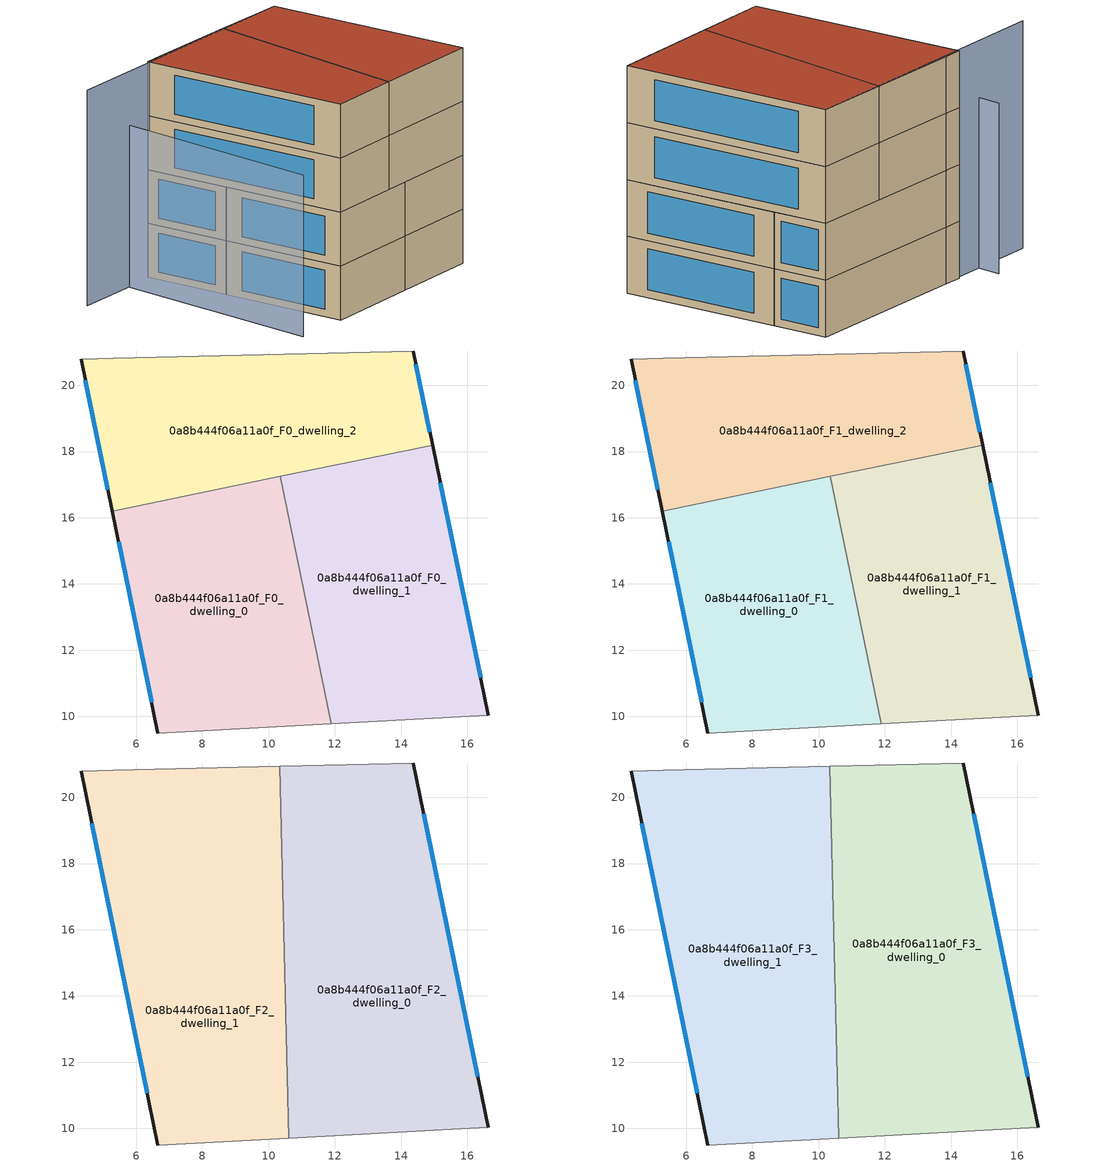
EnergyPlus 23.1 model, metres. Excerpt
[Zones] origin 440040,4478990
0a8b444f06a11a0f_F0_dwelling_0
 floor ground (EU_floor_Construction): 10.35,17.25 11.89,9.78 6.65,9.5 5.28,16.2 z0
 wall outside (EU_wall_Construction): 5.28,16.2 6.65,9.5 z0:3
 wall to 0a8b444f06a11a0f_F0_dwelling_1 (EU_wall_Construction): 11.89,9.78 10.35,17.25 z0:3
 wall adiabatic (EU_wall_Construction): 6.65,9.5 11.89,9.78 z0:3
 wall to 0a8b444f06a11a0f_F0_dwelling_2 (EU_wall_Construction): 10.35,17.25 5.28,16.2 z0:3
 window (EU_Window_Construction): 5.47,15.27 6.46,10.43 z0.42:2.58
0a8b444f06a11a0f_F0_dwelling_1
 floor ground (EU_floor_Construction): 14.95,18.19 16.64,10.03 11.89,9.78 10.35,17.25 z0
 wall outside (EU_wall_Construction): 16.64,10.03 14.95,18.19 z0:3
 wall adiabatic (EU_wall_Construction): 11.89,9.78 16.64,10.03 z0:3
 wall to 0a8b444f06a11a0f_F0_dwelling_2 (EU_wall_Construction): 14.95,18.19 10.35,17.25 z0:3
 window (EU_Window_Construction): 16.4,11.16 15.19,17.06 z0.42:2.58
0a8b444f06a11a0f_F0_dwelling_2
 floor ground (EU_floor_Construction): 14.37,21.04 14.95,18.19 5.28,16.2 4.33,20.78 5.3,20.82 z0
 wall outside (EU_wall_Construction): 14.95,18.19 14.37,21.04 / 4.33,20.78 5.28,16.2 z0:3
 wall adiabatic (EU_wall_Construction): 14.37,21.04 5.3,20.82 4.33,20.78 z0:3
 window (EU_Window_Construction): 14.87,18.59 14.45,20.64 / 4.46,20.15 5.14,16.84 z0.42:2.58
0a8b444f06a11a0f_F1_dwelling_0
 floor to 0a8b444f06a11a0f_F0_dwelling_0 (EU_floor_Construction): 10.35,17.25 11.89,9.78 6.65,9.5 5.28,16.2 z3
 wall outside (EU_wall_Construction): 5.28,16.2 6.65,9.5 z3:6
 wall to 0a8b444f06a11a0f_F1_dwelling_1 (EU_wall_Construction): 11.89,9.78 10.35,17.25 z3:6
 wall adiabatic (EU_wall_Construction): 6.65,9.5 11.89,9.78 z3:6
 wall to 0a8b444f06a11a0f_F1_dwelling_2 (EU_wall_Construction): 10.35,17.25 5.28,16.2 z3:6
 window (EU_Window_Construction): 5.47,15.27 6.46,10.43 z3.42:5.58
0a8b444f06a11a0f_F1_dwelling_1
 floor to 0a8b444f06a11a0f_F0_dwelling_1 (EU_floor_Construction): 14.95,18.19 16.64,10.03 11.89,9.78 10.35,17.25 z3
 wall outside (EU_wall_Construction): 16.64,10.03 14.95,18.19 z3:6
 wall adiabatic (EU_wall_Construction): 11.89,9.78 16.64,10.03 z3:6
 wall to 0a8b444f06a11a0f_F1_dwelling_2 (EU_wall_Construction): 14.95,18.19 10.35,17.25 z3:6
 window (EU_Window_Construction): 16.4,11.16 15.19,17.06 z3.42:5.58
0a8b444f06a11a0f_F1_dwelling_2
 floor to 0a8b444f06a11a0f_F0_dwelling_2 (EU_floor_Construction): 14.37,21.04 14.95,18.19 5.28,16.2 4.33,20.78 5.3,20.82 z3
 wall outside (EU_wall_Construction): 14.95,18.19 14.37,21.04 / 4.33,20.78 5.28,16.2 z3:6
 wall adiabatic (EU_wall_Construction): 14.37,21.04 5.3,20.82 4.33,20.78 z3:6
 window (EU_Window_Construction): 14.87,18.59 14.45,20.64 / 4.46,20.15 5.14,16.84 z3.42:5.58
0a8b444f06a11a0f_F2_dwelling_0
 floor to 0a8b444f06a11a0f_F1_dwelling_1 (EU_floor_Construction): 14.95,18.19 16.64,10.03 11.89,9.78 10.43,16.88 10.42,17.26 z6
 floor to 0a8b444f06a11a0f_F1_dwelling_0 (EU_floor_Construction): 10.43,16.88 11.89,9.78 10.6,9.71 z6
 floor to 0a8b444f06a11a0f_F1_dwelling_2 (EU_floor_Construction): 14.37,21.04 14.95,18.19 10.42,17.26 10.33,20.94 z6
 wall outside (EU_wall_Construction): 16.64,10.03 14.37,21.04 z6:9
 wall adiabatic (EU_wall_Construction): 10.6,9.71 16.64,10.03 / 14.37,21.04 10.33,20.94 z6:9
 wall to 0a8b444f06a11a0f_F2_dwelling_1 (EU_wall_Construction): 10.33,20.94 10.6,9.71 z6:9
 window (EU_Window_Construction): 16.32,11.56 14.68,19.51 z6.42:8.58
0a8b444f06a11a0f_F2_dwelling_1
 floor to 0a8b444f06a11a0f_F1_dwelling_0 (EU_floor_Construction): 10.35,17.25 10.43,16.88 10.6,9.71 6.65,9.5 5.28,16.2 z6
 floor to 0a8b444f06a11a0f_F1_dwelling_2 (EU_floor_Construction): 10.33,20.94 10.42,17.26 5.28,16.2 4.33,20.78 5.3,20.82 z6
 floor to 0a8b444f06a11a0f_F1_dwelling_1 (EU_floor_Construction): 10.42,17.26 10.43,16.88 10.35,17.25 z6
 wall outside (EU_wall_Construction): 4.33,20.78 6.65,9.5 z6:9
 wall adiabatic (EU_wall_Construction): 10.33,20.94 5.3,20.82 4.33,20.78 / 6.65,9.5 10.6,9.71 z6:9
 window (EU_Window_Construction): 4.66,19.22 6.33,11.06 z6.42:8.58
0a8b444f06a11a0f_F3_dwelling_0
 floor to 0a8b444f06a11a0f_F2_dwelling_0 (EU_floor_Construction): 14.37,21.04 16.64,10.03 10.6,9.71 10.33,20.94 z9
 wall outside (EU_wall_Construction): 16.64,10.03 14.37,21.04 z9:12
 wall adiabatic (EU_wall_Construction): 10.6,9.71 16.64,10.03 / 14.37,21.04 10.33,20.94 z9:12
 wall to 0a8b444f06a11a0f_F3_dwelling_1 (EU_wall_Construction): 10.33,20.94 10.6,9.71 z9:12
 window (EU_Window_Construction): 16.32,11.56 14.68,19.51 z9.42:11.58
 roof outside (EU_roof_Construction): 16.64,10.03 14.37,21.04 10.33,20.94 10.6,9.71 z12
0a8b444f06a11a0f_F3_dwelling_1
 floor to 0a8b444f06a11a0f_F2_dwelling_1 (EU_floor_Construction): 10.33,20.94 10.6,9.71 6.65,9.5 4.33,20.78 5.3,20.82 z9
 wall outside (EU_wall_Construction): 4.33,20.78 6.65,9.5 z9:12
 wall adiabatic (EU_wall_Construction): 10.33,20.94 5.3,20.82 4.33,20.78 / 6.65,9.5 10.6,9.71 z9:12
 window (EU_Window_Construction): 4.66,19.22 6.33,11.06 z9.42:11.58
 roof outside (EU_roof_Construction): 10.6,9.71 10.33,20.94 5.3,20.82 4.33,20.78 6.65,9.5 z12
shading: 2.59,21.84 3.63,9.38 z0:9; 14.37,21.04 -0.65,20.49 z0:12
[Building]
EU S2 Campaign: North Axis=0; Terrain=City; Solar Distribution=FullExterior
[Site:Location]
Madrid: Latitude=40.5; Longitude=-3.5; Time Zone=1; Elevation=609
[SizingPeriod:WeatherFileDays]
AnnualSizingPeriod: Begin Month=1; Begin Day of Month=1; End Month=12; End Day of Month=31; Day of Week for Start Day=Monday; Use Weather File Daylight Saving Period=No; Use Weather File Rain and Snow Indicators=No
[MATERIAL]
EU_InternalMass_Material: Roughness=MediumRough; Thickness=0.1; Conductivity=1; Density=1800; Specific Heat=900; Thermal Absorptance=0.9; Solar Absorptance=0.7; Visible Absorptance=0.7
[MATERIAL:NOMASS] Roughness=MediumRough; Thermal Absorptance=0.9; Solar Absorptance=0.7; Visible Absorptance=0.7
Name | Thermal Resistance
EU_wall_NoMass | 1.60022
EU_roof_NoMass | 1.57597
EU_floor_NoMass | 0.470652
[WINDOWMATERIAL:SIMPLEGLAZINGSYSTEM]
EU_Window_SimpleGlazing: UFactor=3.28802; Solar Heat Gain Coefficient=0.85; Visible Transmittance=0.85
[CONSTRUCTION]
EU_wall_Construction: EU_wall_NoMass
EU_roof_Construction: EU_roof_NoMass
EU_floor_Construction: EU_floor_NoMass
EU_InternalMass_Construction: EU_InternalMass_Material
EU_Window_Construction: EU_Window_SimpleGlazing
[ZONE] Type=1; Multiplier=1; Ceiling Height=autocalculate; Floor Area=autocalculate; Part of Total Floor Area=Yes
Name | Volume
0a8b444f06a11a0f_F0_dwelling_0; 0a8b444f06a11a0f_F1_dwelling_0 | 112.524
0a8b444f06a11a0f_F2_dwelling_0; 0a8b444f06a11a0f_F3_dwelling_0 | 168.778
0a8b444f06a11a0f_F0_dwelling_1; 0a8b444f06a11a0f_F1_dwelling_1 | 112.502
0a8b444f06a11a0f_F2_dwelling_1; 0a8b444f06a11a0f_F3_dwelling_1 | 168.783
0a8b444f06a11a0f_F0_dwelling_2; 0a8b444f06a11a0f_F1_dwelling_2 | 112.522
[INTERNALMASS] Construction=EU_InternalMass_Construction
Name | Zone or ZoneList | Surface Area
0a8b444f06a11a0f_F0_dwelling_0_EU_InternalMass | 0a8b444f06a11a0f_F0_dwelling_0 | 37.5066
0a8b444f06a11a0f_F0_dwelling_1_EU_InternalMass | 0a8b444f06a11a0f_F0_dwelling_1 | 37.5027
0a8b444f06a11a0f_F0_dwelling_2_EU_InternalMass | 0a8b444f06a11a0f_F0_dwelling_2 | 37.5073
0a8b444f06a11a0f_F1_dwelling_0_EU_InternalMass | 0a8b444f06a11a0f_F1_dwelling_0 | 37.5066
0a8b444f06a11a0f_F1_dwelling_1_EU_InternalMass | 0a8b444f06a11a0f_F1_dwelling_1 | 37.5027
0a8b444f06a11a0f_F1_dwelling_2_EU_InternalMass | 0a8b444f06a11a0f_F1_dwelling_2 | 37.5073
0a8b444f06a11a0f_F2_dwelling_0_EU_InternalMass | 0a8b444f06a11a0f_F2_dwelling_0 | 56.2594
0a8b444f06a11a0f_F2_dwelling_1_EU_InternalMass | 0a8b444f06a11a0f_F2_dwelling_1 | 56.2608
0a8b444f06a11a0f_F3_dwelling_0_EU_InternalMass | 0a8b444f06a11a0f_F3_dwelling_0 | 56.2594
0a8b444f06a11a0f_F3_dwelling_1_EU_InternalMass | 0a8b444f06a11a0f_F3_dwelling_1 | 56.2608
[OTHEREQUIPMENT] Fuel Type=Electricity; Design Level Calculation Method=Watts/Area; Power per Zone Floor Area=1; Fraction Latent=0; Fraction Radiant=0; Fraction Lost=0; Carbon Dioxide Generation Rate=0; EndUse Subcategory=EU_Step8_InternalGains
Name | Zone or ZoneList or Space or SpaceList | Schedule
EU_Step8_InternalGain_0a8b444f06a11a0f_F0_dwelling_0_f000 | 0a8b444f06a11a0f_F0_dwelling_0 | EU_Step8_GainSchedule_0a8b444f06a11a0f_F0_dwelling_0_f000
EU_Step8_InternalGain_0a8b444f06a11a0f_F0_dwelling_1_f000 | 0a8b444f06a11a0f_F0_dwelling_1 | EU_Step8_GainSchedule_0a8b444f06a11a0f_F0_dwelling_1_f000
EU_Step8_InternalGain_0a8b444f06a11a0f_F0_dwelling_2_f000 | 0a8b444f06a11a0f_F0_dwelling_2 | EU_Step8_GainSchedule_0a8b444f06a11a0f_F0_dwelling_2_f000
EU_Step8_InternalGain_0a8b444f06a11a0f_F1_dwelling_0_f000 | 0a8b444f06a11a0f_F1_dwelling_0 | EU_Step8_GainSchedule_0a8b444f06a11a0f_F1_dwelling_0_f000
EU_Step8_InternalGain_0a8b444f06a11a0f_F1_dwelling_1_f000 | 0a8b444f06a11a0f_F1_dwelling_1 | EU_Step8_GainSchedule_0a8b444f06a11a0f_F1_dwelling_1_f000
EU_Step8_InternalGain_0a8b444f06a11a0f_F1_dwelling_2_f000 | 0a8b444f06a11a0f_F1_dwelling_2 | EU_Step8_GainSchedule_0a8b444f06a11a0f_F1_dwelling_2_f000
EU_Step8_InternalGain_0a8b444f06a11a0f_F2_dwelling_0_f000 | 0a8b444f06a11a0f_F2_dwelling_0 | EU_Step8_GainSchedule_0a8b444f06a11a0f_F2_dwelling_0_f000
EU_Step8_InternalGain_0a8b444f06a11a0f_F2_dwelling_1_f000 | 0a8b444f06a11a0f_F2_dwelling_1 | EU_Step8_GainSchedule_0a8b444f06a11a0f_F2_dwelling_1_f000
EU_Step8_InternalGain_0a8b444f06a11a0f_F3_dwelling_0_f000 | 0a8b444f06a11a0f_F3_dwelling_0 | EU_Step8_GainSchedule_0a8b444f06a11a0f_F3_dwelling_0_f000
EU_Step8_InternalGain_0a8b444f06a11a0f_F3_dwelling_1_f000 | 0a8b444f06a11a0f_F3_dwelling_1 | EU_Step8_GainSchedule_0a8b444f06a11a0f_F3_dwelling_1_f000
[ZONEVENTILATION:DESIGNFLOWRATE] Schedule=EU_AlwaysOn; Design Flow Rate Calculation Method=AirChanges/Hour; Air Changes per Hour=0.480704; Ventilation Type=Natural; Fan Pressure Rise=0; Fan Total Efficiency=1; Constant Term Coefficient=1; Temperature Term Coefficient=0; Velocity Term Coefficient=0; Velocity Squared Term Coefficient=0; Minimum Indoor Temperature=-100; Maximum Indoor Temperature=100; Delta Temperature=-100; Minimum Outdoor Temperature=-100; Maximum Outdoor Temperature=100; Maximum Wind Speed=40
Name | Zone or ZoneList or Space or SpaceList
EU_ConstantAir_0a8b444f06a11a0f_F0_dwelling_0 | 0a8b444f06a11a0f_F0_dwelling_0
EU_ConstantAir_0a8b444f06a11a0f_F0_dwelling_1 | 0a8b444f06a11a0f_F0_dwelling_1
EU_ConstantAir_0a8b444f06a11a0f_F0_dwelling_2 | 0a8b444f06a11a0f_F0_dwelling_2
EU_ConstantAir_0a8b444f06a11a0f_F1_dwelling_0 | 0a8b444f06a11a0f_F1_dwelling_0
EU_ConstantAir_0a8b444f06a11a0f_F1_dwelling_1 | 0a8b444f06a11a0f_F1_dwelling_1
EU_ConstantAir_0a8b444f06a11a0f_F1_dwelling_2 | 0a8b444f06a11a0f_F1_dwelling_2
EU_ConstantAir_0a8b444f06a11a0f_F2_dwelling_0 | 0a8b444f06a11a0f_F2_dwelling_0
EU_ConstantAir_0a8b444f06a11a0f_F2_dwelling_1 | 0a8b444f06a11a0f_F2_dwelling_1
EU_ConstantAir_0a8b444f06a11a0f_F3_dwelling_0 | 0a8b444f06a11a0f_F3_dwelling_0
EU_ConstantAir_0a8b444f06a11a0f_F3_dwelling_1 | 0a8b444f06a11a0f_F3_dwelling_1
[HVACTEMPLATE:THERMOSTAT] Constant Heating Setpoint=20; Constant Cooling Setpoint=50
EU_HeatOnly_0a8b444f06a11a0f_F0_dwelling_0; EU_HeatOnly_0a8b444f06a11a0f_F0_dwelling_1; EU_HeatOnly_0a8b444f06a11a0f_F0_dwelling_2; EU_HeatOnly_0a8b444f06a11a0f_F1_dwelling_0; EU_HeatOnly_0a8b444f06a11a0f_F1_dwelling_1; EU_HeatOnly_0a8b444f06a11a0f_F1_dwelling_2; EU_HeatOnly_0a8b444f06a11a0f_F2_dwelling_0; EU_HeatOnly_0a8b444f06a11a0f_F2_dwelling_1; EU_HeatOnly_0a8b444f06a11a0f_F3_dwelling_0; EU_HeatOnly_0a8b444f06a11a0f_F3_dwelling_1
[HVACTEMPLATE:ZONE:IDEALLOADSAIRSYSTEM] System Availability Schedule=EU_AlwaysOn; Maximum Heating Supply Air Temperature=50; Minimum Cooling Supply Air Temperature=13; Maximum Heating Supply Air Humidity Ratio=0.0156; Minimum Cooling Supply Air Humidity Ratio=0.0077; Heating Limit=NoLimit; Cooling Limit=NoLimit; Heating Availability Schedule=EU_AlwaysOn; Cooling Availability Schedule=EU_CoolingOff; Dehumidification Control Type=ConstantSensibleHeatRatio; Cooling Sensible Heat Ratio=0.7; Dehumidification Setpoint=60; Humidification Control Type=None; Humidification Setpoint=30; Outdoor Air Method=None; Outdoor Air Flow Rate per Person=0.00944; Outdoor Air Flow Rate per Zone Floor Area=0; Outdoor Air Flow Rate per Zone=0; Demand Controlled Ventilation Type=None; Outdoor Air Economizer Type=NoEconomizer; Heat Recovery Type=None; Sensible Heat Recovery Effectiveness=0.7; Latent Heat Recovery Effectiveness=0.65
Name | Template Thermostat
0a8b444f06a11a0f_F0_dwelling_0 | EU_HeatOnly_0a8b444f06a11a0f_F0_dwelling_0
0a8b444f06a11a0f_F0_dwelling_1 | EU_HeatOnly_0a8b444f06a11a0f_F0_dwelling_1
0a8b444f06a11a0f_F0_dwelling_2 | EU_HeatOnly_0a8b444f06a11a0f_F0_dwelling_2
0a8b444f06a11a0f_F1_dwelling_0 | EU_HeatOnly_0a8b444f06a11a0f_F1_dwelling_0
0a8b444f06a11a0f_F1_dwelling_1 | EU_HeatOnly_0a8b444f06a11a0f_F1_dwelling_1
0a8b444f06a11a0f_F1_dwelling_2 | EU_HeatOnly_0a8b444f06a11a0f_F1_dwelling_2
0a8b444f06a11a0f_F2_dwelling_0 | EU_HeatOnly_0a8b444f06a11a0f_F2_dwelling_0
0a8b444f06a11a0f_F2_dwelling_1 | EU_HeatOnly_0a8b444f06a11a0f_F2_dwelling_1
0a8b444f06a11a0f_F3_dwelling_0 | EU_HeatOnly_0a8b444f06a11a0f_F3_dwelling_0
0a8b444f06a11a0f_F3_dwelling_1 | EU_HeatOnly_0a8b444f06a11a0f_F3_dwelling_1
[SIZING:ZONE] Zone Cooling Design Supply Air Temperature Input Method=SupplyAirTemperature; Zone Cooling Design Supply Air Temperature=13; Zone Heating Design Supply Air Temperature Input Method=SupplyAirTemperature; Zone Heating Design Supply Air Temperature=50; Zone Cooling Design Supply Air Humidity Ratio=0.008; Zone Heating Design Supply Air Humidity Ratio=0.008; Cooling Design Air Flow Method=DesignDay; Cooling Design Air Flow Rate=0; Cooling Minimum Air Flow per Zone Floor Area=0.000762; Cooling Minimum Air Flow=0; Cooling Minimum Air Flow Fraction=0.2; Heating Design Air Flow Method=DesignDay; Heating Design Air Flow Rate=0; Heating Maximum Air Flow per Zone Floor Area=0.002032; Heating Maximum Air Flow=0.141576; Heating Maximum Air Flow Fraction=0.3; Account for Dedicated Outdoor Air System=No; Dedicated Outdoor Air System Control Strategy=NeutralSupplyAir; Dedicated Outdoor Air Low Setpoint Temperature for Design=autosize; Dedicated Outdoor Air High Setpoint Temperature for Design=autosize; Zone Load Sizing Method=Sensible Load Only No Latent Load; Zone Latent Cooling Design Supply Air Humidity Ratio Input Method=HumidityRatioDifference; Zone Cooling Design Supply Air Humidity Ratio Difference=0.005; Zone Latent Heating Design Supply Air Humidity Ratio Input Method=HumidityRatioDifference; Zone Humidification Design Supply Air Humidity Ratio Difference=0.005
0a8b444f06a11a0f_F0_dwelling_0; 0a8b444f06a11a0f_F0_dwelling_1; 0a8b444f06a11a0f_F0_dwelling_2; 0a8b444f06a11a0f_F1_dwelling_0; 0a8b444f06a11a0f_F1_dwelling_1; 0a8b444f06a11a0f_F1_dwelling_2; 0a8b444f06a11a0f_F2_dwelling_0; 0a8b444f06a11a0f_F2_dwelling_1; 0a8b444f06a11a0f_F3_dwelling_0; 0a8b444f06a11a0f_F3_dwelling_1
[SCHEDULE:CONSTANT]
Name | Hourly Value
EU_AlwaysOn | 1
EU_CoolingOff | 0
[SCHEDULE:FILE] Column Number=1; Rows to Skip at Top=0; Number of Hours of Data=8760; Column Separator=Comma; Interpolate to Timestep=No; Minutes per Item=60; Adjust Schedule for Daylight Savings=Yes
Name | File
EU_Step8_GainSchedule_0a8b444f06a11a0f_F0_dwelling_0_f000 | ../../schedules/0a8b444f06a11a0f/0a8b444f06a11a0f_F0_dwelling_0_f000_gain.csv
EU_Step8_GainSchedule_0a8b444f06a11a0f_F0_dwelling_1_f000 | ../../schedules/0a8b444f06a11a0f/0a8b444f06a11a0f_F0_dwelling_1_f000_gain.csv
EU_Step8_GainSchedule_0a8b444f06a11a0f_F0_dwelling_2_f000 | ../../schedules/0a8b444f06a11a0f/0a8b444f06a11a0f_F0_dwelling_2_f000_gain.csv
EU_Step8_GainSchedule_0a8b444f06a11a0f_F1_dwelling_0_f000 | ../../schedules/0a8b444f06a11a0f/0a8b444f06a11a0f_F1_dwelling_0_f000_gain.csv
EU_Step8_GainSchedule_0a8b444f06a11a0f_F1_dwelling_1_f000 | ../../schedules/0a8b444f06a11a0f/0a8b444f06a11a0f_F1_dwelling_1_f000_gain.csv
EU_Step8_GainSchedule_0a8b444f06a11a0f_F1_dwelling_2_f000 | ../../schedules/0a8b444f06a11a0f/0a8b444f06a11a0f_F1_dwelling_2_f000_gain.csv
EU_Step8_GainSchedule_0a8b444f06a11a0f_F2_dwelling_0_f000 | ../../schedules/0a8b444f06a11a0f/0a8b444f06a11a0f_F2_dwelling_0_f000_gain.csv
EU_Step8_GainSchedule_0a8b444f06a11a0f_F2_dwelling_1_f000 | ../../schedules/0a8b444f06a11a0f/0a8b444f06a11a0f_F2_dwelling_1_f000_gain.csv
EU_Step8_GainSchedule_0a8b444f06a11a0f_F3_dwelling_0_f000 | ../../schedules/0a8b444f06a11a0f/0a8b444f06a11a0f_F3_dwelling_0_f000_gain.csv
EU_Step8_GainSchedule_0a8b444f06a11a0f_F3_dwelling_1_f000 | ../../schedules/0a8b444f06a11a0f/0a8b444f06a11a0f_F3_dwelling_1_f000_gain.csv
